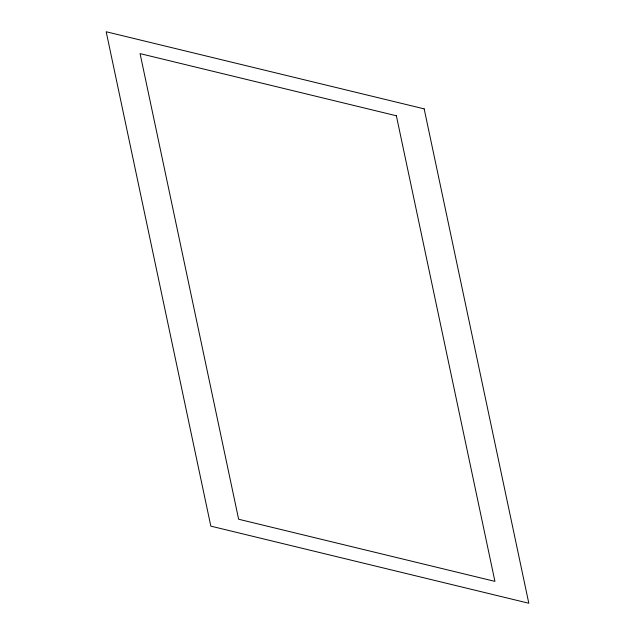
<?xml version="1.0" encoding="UTF-8"?>
<svg xmlns="http://www.w3.org/2000/svg" width="635" height="635" viewBox="0 0 635 635"><rect width="100%" height="100%" fill="white"/><g stroke="black" fill="none" stroke-linecap="round" stroke-linejoin="round"><path stroke-width="0.95" d="M424.172 108.863L106.188 31.75L210.828 526.137L528.812 603.25L424.172 108.863M396.367 115.768L140.073 53.618L238.633 519.232L494.927 581.382L396.367 115.768"/></g></svg>
